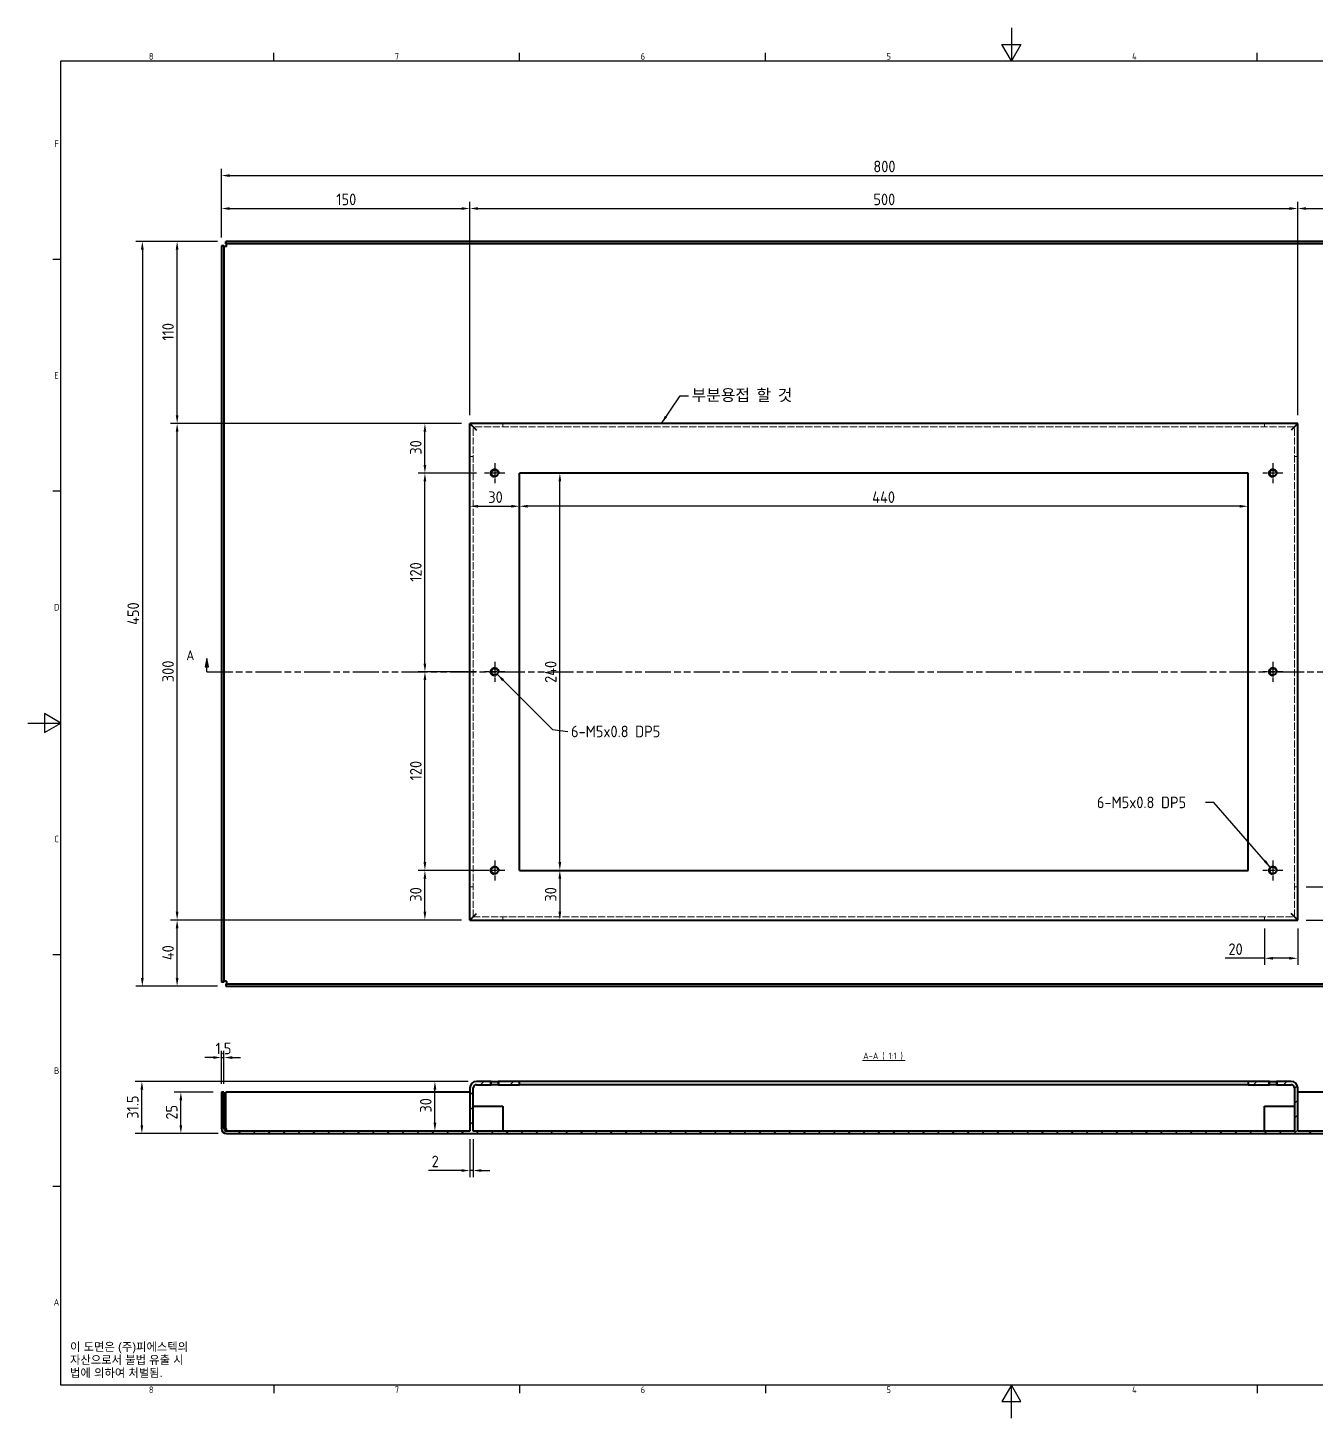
# Model space of a CAD drawing. Header units: millimetres. Extents: x 0 to 1188, y 0 to 840.
# Drawn here: x 0 to 777, y 0 to 840 of the extents above; entities that cross this region are included whole.
import ezdxf

# ---------------------------------------------------------------- set-up
doc = ezdxf.new("R2010")
doc.units = ezdxf.units.MM
doc.header["$LTSCALE"] = 2
for name, pattern in [('CHAIN', [0.3543, 0.2362, -0.0295, 0.0591, -0.0295]), ('DASHED', [0.2067, 0.1654, -0.0413]), ('DOUBLE_DASH_CHAIN', [1.2403, 0.6614, -0.0827, 0.1654, -0.0827, 0.1654, -0.0827])]:
    doc.linetypes.add(name, pattern=pattern)
doc.layers.get('0').update_dxf_attribs({"color": 3, "lineweight": 25})
for name, color, linetype, lineweight in [('가려진 것(ISO)', 2, 'DASHED', 18), ('가시적인 것(ISO)', 3, 'Continuous', 40), ('가시적인 좁은 것(ISO)', 3, 'Continuous', 35), ('경계(ISO)', 7, 'Continuous', 25), ('기호(ISO)', 5, 'Continuous', 25), ('단면선(ISO)', 7, 'CHAIN', 25), ('중심 표식(ISO)', 1, 'Continuous', 25), ('치수(ISO)', 2, 'Continuous', 25), ('해치(ISO)', 7, 'Continuous', 18)]:
    doc.layers.add(name, color=color, linetype=linetype, lineweight=lineweight)
doc.styles.add('문자 텍스트_PSTEK_POSCO', font='isocp.shx')
doc.styles.add('부품번호텍스트_PSTEK_POSCO', font='isocp.shx')
doc.styles.add('치수 텍스트_PSTEK_POSCO', font='isocp.shx')
doc.styles.add('텍스트 스타일512', font='isocp.shx')
doc.dimstyles.new('치수_PSTEK_POSCO', dxfattribs={"dimscale": 2, "dimtxt": 3.5, "dimasz": 2.5, "dimexe": 2, "dimexo": 2.5, "dimgap": 1, "dimtad": 1, "dimrnd": 1e-08, "dimdsep": 46, "dimtxsty": '치수 텍스트_PSTEK_POSCO', "dimcen": 0.09, "dimdle": 10, "dimclrd": 7, "dimclre": 7, "dimclrt": 2, "dimadec": 1, "dimazin": 2, "dimtfac": 1, "dimtmove": 0, "dimatfit": 3, "dimfxl": 0, "dimtolj": 1, "dimlwd": -1, "dimlwe": -1, "dimarcsym": 0})
doc.dimstyles.new('치수_PSTEK_POSCO$7', dxfattribs={"dimscale": 2, "dimtxt": 3.5, "dimasz": 2.5, "dimexe": 2, "dimexo": 2.5, "dimgap": 1, "dimtad": 1, "dimrnd": 1e-08, "dimdsep": 46, "dimtxsty": '치수 텍스트_PSTEK_POSCO', "dimcen": 0.09, "dimdle": 10, "dimclrd": 7, "dimclre": 7, "dimclrt": 2, "dimadec": 1, "dimazin": 2, "dimtfac": 1, "dimtmove": 0, "dimatfit": 3, "dimfxl": 0, "dimtolj": 1, "dimlwd": -1, "dimlwe": -1, "dimarcsym": 0})

# ---------------------------------------------------------------- blocks, each defined once
blk = doc.blocks.new('경계 Default Border')
at = {"layer": '경계(ISO)'}
for p, q in [((74.25, 410), (74.25, 412.4)), ((148.5, 410), (148.5, 412.4)), ((222.75, 410), (222.75, 412.4)), ((371.25, 410), (371.25, 412.4)), ((10, 350), (7.6, 350)), ((10, 280), (7.6, 280)), ((10, 140), (7.6, 140)), ((10, 70), (7.6, 70)), ((74.25, 10), (74.25, 7.6)), ((148.5, 10), (148.5, 7.6)), ((222.75, 10), (222.75, 7.6)), ((371.25, 10), (371.25, 7.6))]:
    blk.add_line(p, q, dxfattribs=at)
at = {"layer": '경계(ISO)', "flags": 128}
for points in [[(297, 420), (297, 410), (294.11, 415), (299.89, 415), (297, 410)], [(10, 10), (10, 410), (584, 410), (584, 10), (10, 10)], [(0, 210), (10, 210), (5, 212.89), (5, 207.11), (10, 210)], [(297, 0), (297, 10), (294.11, 5), (299.89, 5), (297, 10)]]:
    blk.add_lwpolyline(points, dxfattribs=at)
at = {"layer": '경계(ISO)', "color": 2, "char_height": 2, "attachment_point": 7, "style": '문자 텍스트_PSTEK_POSCO'}
for s, insert in [('8', (36.55, 410.38)), ('7', (110.8, 410.4)), ('6', (185.05, 410.38)), ('5', (259.3, 410.38)), ('4', (333.44, 410.4)), ('F', (8.03, 384)), ('E', (8.03, 313.98)), ('D', (7.92, 243.98)), ('C', (8.03, 173.98)), ('B', (7.92, 103.98)), ('A', (7.81, 34)), ('8', (36.55, 7.58)), ('7', (110.8, 7.6)), ('6', (185.05, 7.58)), ('5', (259.3, 7.58)), ('4', (333.44, 7.6))]:
    blk.add_mtext(s, dxfattribs=dict(at, insert=insert))
blk = doc.blocks.new('2dTransSection0')
at = {"layer": '단면선(ISO)', "linetype": 'Continuous'}
for p, q in [((54.03, 229.47), (53.53, 226.97)), ((53.53, 226.97), (54.53, 226.97)), ((54.03, 226.97), (54.03, 229.47)), ((54.53, 226.97), (54.03, 229.47)), ((54.03, 225.47), (54.03, 226.97)), ((469.74, 229.47), (469.24, 226.97)), ((469.24, 226.97), (470.24, 226.97)), ((469.74, 226.97), (469.74, 229.47)), ((470.24, 226.97), (469.74, 229.47)), ((469.74, 225.47), (469.74, 226.97)), ((54.03, 225.47), (58.01, 225.47)), ((465.76, 225.47), (469.74, 225.47))]:
    blk.add_line(p, q, dxfattribs=at)
at = {"layer": '단면선(ISO)', "linetype": 'DOUBLE_DASH_CHAIN', "ltscale": 5.927821}
blk.add_line((54.03, 225.47), (469.74, 225.47), dxfattribs=at)
at = {"layer": '단면선(ISO)', "linetype": 'Continuous', "flags": 128}
for points in [[(54.53, 226.97), (54.03, 229.47), (53.53, 226.97), (54.53, 226.97)], [(470.24, 226.97), (469.74, 229.47), (469.24, 226.97), (470.24, 226.97)]]:
    blk.add_lwpolyline(points, dxfattribs=at)
at = {"layer": '단면선(ISO)'}
for points in [[(54.53, 226.97), (54.03, 229.47), (53.53, 226.97), (54.53, 226.97)], [(470.24, 226.97), (469.74, 229.47), (469.24, 226.97), (470.24, 226.97)]]:
    blk.add_solid(points, dxfattribs=at)
at = {"layer": '단면선(ISO)', "char_height": 3, "attachment_point": 7, "style": '부품번호텍스트_PSTEK_POSCO'}
for insert in [(47.85, 228.97), (473.55, 228.97)]:
    blk.add_mtext('A', dxfattribs=dict(at, insert=insert))
blk = doc.blocks.new('*D23')
at = {"layer": 'Defpoints', "color": 0, "transparency": 16777216}
for p in [(90.17, 300.94), (266.95, 300.94), (119.52, 260.94)]:
    blk.add_point(p, dxfattribs=at)
at = {"layer": '치수(ISO)', "color": 7, "transparency": 16777216}
for p, q in [((261.95, 300.94), (86.17, 300.94)), ((90.17, 265.94), (90.17, 295.94)), ((114.52, 260.94), (86.17, 260.94))]:
    blk.add_line(p, q, dxfattribs=at)
for points in [[(89.33, 295.94), (91, 295.94), (90.17, 300.94)], [(89.33, 265.94), (91, 265.94), (90.17, 260.94)]]:
    blk.add_solid(points, dxfattribs=at)
at = {"layer": '치수(ISO)', "color": 2, "transparency": 16777216, "insert": (84.67, 276.72), "char_height": 7, "attachment_point": 4, "rotation": 90, "style": '치수 텍스트_PSTEK_POSCO'}
blk.add_mtext('\\A1;40', dxfattribs=at)
blk = doc.blocks.new('*D24')
at = {"layer": 'Defpoints', "color": 0, "transparency": 16777216}
for p in [(90.17, 600.94), (266.95, 600.94), (266.95, 300.94)]:
    blk.add_point(p, dxfattribs=at)
at = {"layer": '치수(ISO)', "color": 7, "transparency": 16777216}
for p, q in [((261.95, 600.94), (86.17, 600.94)), ((90.17, 305.94), (90.17, 595.94)), ((261.95, 300.94), (86.17, 300.94))]:
    blk.add_line(p, q, dxfattribs=at)
for points in [[(89.33, 595.94), (91, 595.94), (90.17, 600.94)], [(89.33, 305.94), (91, 305.94), (90.17, 300.94)]]:
    blk.add_solid(points, dxfattribs=at)
at = {"layer": '치수(ISO)', "color": 2, "transparency": 16777216, "insert": (84.67, 444.66), "char_height": 7, "attachment_point": 4, "rotation": 90, "style": '치수 텍스트_PSTEK_POSCO'}
blk.add_mtext('\\A1;300', dxfattribs=at)
blk = doc.blocks.new('*D25')
at = {"layer": 'Defpoints', "color": 0, "transparency": 16777216}
for p in [(90.17, 710.94), (119.52, 710.94), (266.95, 600.94)]:
    blk.add_point(p, dxfattribs=at)
at = {"layer": '치수(ISO)', "color": 7, "transparency": 16777216}
for p, q in [((114.52, 710.94), (86.17, 710.94)), ((90.17, 605.94), (90.17, 705.94)), ((261.95, 600.94), (86.17, 600.94))]:
    blk.add_line(p, q, dxfattribs=at)
for points in [[(89.33, 705.94), (91, 705.94), (90.17, 710.94)], [(89.33, 605.94), (91, 605.94), (90.17, 600.94)]]:
    blk.add_solid(points, dxfattribs=at)
at = {"layer": '치수(ISO)', "color": 2, "transparency": 16777216, "insert": (84.67, 651.06), "char_height": 7, "attachment_point": 4, "rotation": 90, "style": '치수 텍스트_PSTEK_POSCO'}
blk.add_mtext('\\A1;110', dxfattribs=at)
blk = doc.blocks.new('*D26')
at = {"layer": 'Defpoints', "color": 0, "transparency": 16777216}
for p in [(266.95, 730.82), (116.95, 708.38), (266.95, 600.94)]:
    blk.add_point(p, dxfattribs=at)
at = {"layer": '치수(ISO)', "color": 7, "transparency": 16777216}
for p, q in [((116.95, 713.38), (116.95, 734.82)), ((121.95, 730.82), (261.95, 730.82)), ((266.95, 605.94), (266.95, 734.82))]:
    blk.add_line(p, q, dxfattribs=at)
for points in [[(121.95, 731.65), (121.95, 729.98), (116.95, 730.82)], [(261.95, 731.65), (261.95, 729.98), (266.95, 730.82)]]:
    blk.add_solid(points, dxfattribs=at)
at = {"layer": '치수(ISO)', "color": 2, "transparency": 16777216, "insert": (186.33, 736.32), "char_height": 7, "attachment_point": 4, "style": '치수 텍스트_PSTEK_POSCO'}
blk.add_mtext('\\A1;150', dxfattribs=at)
blk = doc.blocks.new('*D27')
at = {"layer": 'Defpoints', "color": 0, "transparency": 16777216}
for p in [(766.95, 730.82), (266.95, 600.94), (766.95, 600.94)]:
    blk.add_point(p, dxfattribs=at)
at = {"layer": '치수(ISO)', "color": 7, "transparency": 16777216}
for p, q in [((266.95, 605.94), (266.95, 734.82)), ((271.95, 730.82), (761.95, 730.82)), ((766.95, 605.94), (766.95, 734.82))]:
    blk.add_line(p, q, dxfattribs=at)
for points in [[(271.95, 731.65), (271.95, 729.98), (266.95, 730.82)], [(761.95, 731.65), (761.95, 729.98), (766.95, 730.82)]]:
    blk.add_solid(points, dxfattribs=at)
at = {"layer": '치수(ISO)', "color": 2, "transparency": 16777216, "insert": (510.67, 736.32), "char_height": 7, "attachment_point": 4, "style": '치수 텍스트_PSTEK_POSCO'}
blk.add_mtext('\\A1;500', dxfattribs=at)
blk = doc.blocks.new('*D28')
at = {"layer": 'Defpoints', "color": 0, "transparency": 16777216}
for p in [(916.95, 730.82), (916.95, 708.38), (766.95, 600.94)]:
    blk.add_point(p, dxfattribs=at)
at = {"layer": '치수(ISO)', "color": 7, "transparency": 16777216}
for p, q in [((766.95, 605.94), (766.95, 734.82)), ((771.95, 730.82), (911.95, 730.82)), ((916.95, 713.38), (916.95, 734.82))]:
    blk.add_line(p, q, dxfattribs=at)
for points in [[(771.95, 731.65), (771.95, 729.98), (766.95, 730.82)], [(911.95, 731.65), (911.95, 729.98), (916.95, 730.82)]]:
    blk.add_solid(points, dxfattribs=at)
at = {"layer": '치수(ISO)', "color": 2, "transparency": 16777216, "insert": (836.37, 736.32), "char_height": 7, "attachment_point": 4, "style": '치수 텍스트_PSTEK_POSCO'}
blk.add_mtext('\\A1;150', dxfattribs=at)
blk = doc.blocks.new('*D29')
at = {"layer": 'Defpoints', "color": 0, "transparency": 16777216}
for p in [(239.81, 600.94), (266.95, 600.94), (275.89, 570.94)]:
    blk.add_point(p, dxfattribs=at)
at = {"layer": '치수(ISO)', "color": 7, "transparency": 16777216}
for p, q in [((261.95, 600.94), (235.81, 600.94)), ((239.81, 575.94), (239.81, 595.94)), ((270.89, 570.94), (235.81, 570.94))]:
    blk.add_line(p, q, dxfattribs=at)
for points in [[(238.98, 595.94), (240.64, 595.94), (239.81, 600.94)], [(238.98, 575.94), (240.64, 575.94), (239.81, 570.94)]]:
    blk.add_solid(points, dxfattribs=at)
at = {"layer": '치수(ISO)', "color": 2, "transparency": 16777216, "insert": (234.31, 582.11), "char_height": 7, "attachment_point": 4, "rotation": 90, "style": '치수 텍스트_PSTEK_POSCO'}
blk.add_mtext('\\A1;30', dxfattribs=at)
blk = doc.blocks.new('*D30')
at = {"layer": 'Defpoints', "color": 0, "transparency": 16777216}
for p in [(239.81, 570.94), (275.89, 570.94), (275.89, 450.94)]:
    blk.add_point(p, dxfattribs=at)
at = {"layer": '치수(ISO)', "color": 7, "transparency": 16777216}
for p, q in [((270.89, 570.94), (235.81, 570.94)), ((239.81, 455.94), (239.81, 565.94)), ((270.89, 450.94), (235.81, 450.94))]:
    blk.add_line(p, q, dxfattribs=at)
for points in [[(238.98, 565.94), (240.64, 565.94), (239.81, 570.94)], [(238.98, 455.94), (240.64, 455.94), (239.81, 450.94)]]:
    blk.add_solid(points, dxfattribs=at)
at = {"layer": '치수(ISO)', "color": 2, "transparency": 16777216, "insert": (234.31, 505.36), "char_height": 7, "attachment_point": 4, "rotation": 90, "style": '치수 텍스트_PSTEK_POSCO'}
blk.add_mtext('\\A1;120', dxfattribs=at)
blk = doc.blocks.new('*D31')
at = {"layer": 'Defpoints', "color": 0, "transparency": 16777216}
for p in [(239.81, 450.94), (275.89, 450.94), (281.95, 330.94)]:
    blk.add_point(p, dxfattribs=at)
at = {"layer": '치수(ISO)', "color": 7, "transparency": 16777216}
for p, q in [((270.89, 450.94), (235.81, 450.94)), ((239.81, 335.94), (239.81, 445.94)), ((276.95, 330.94), (235.81, 330.94))]:
    blk.add_line(p, q, dxfattribs=at)
for points in [[(238.98, 445.94), (240.64, 445.94), (239.81, 450.94)], [(238.98, 335.94), (240.64, 335.94), (239.81, 330.94)]]:
    blk.add_solid(points, dxfattribs=at)
at = {"layer": '치수(ISO)', "color": 2, "transparency": 16777216, "insert": (234.31, 385.36), "char_height": 7, "attachment_point": 4, "rotation": 90, "style": '치수 텍스트_PSTEK_POSCO'}
blk.add_mtext('\\A1;120', dxfattribs=at)
blk = doc.blocks.new('*D32')
at = {"layer": 'Defpoints', "color": 0, "transparency": 16777216}
for p in [(239.81, 330.94), (281.95, 330.94), (266.95, 300.94)]:
    blk.add_point(p, dxfattribs=at)
at = {"layer": '치수(ISO)', "color": 7, "transparency": 16777216}
for p, q in [((276.95, 330.94), (235.81, 330.94)), ((239.81, 305.94), (239.81, 325.94)), ((261.95, 300.94), (235.81, 300.94))]:
    blk.add_line(p, q, dxfattribs=at)
for points in [[(238.98, 325.94), (240.64, 325.94), (239.81, 330.94)], [(238.98, 305.94), (240.64, 305.94), (239.81, 300.94)]]:
    blk.add_solid(points, dxfattribs=at)
at = {"layer": '치수(ISO)', "color": 2, "transparency": 16777216, "insert": (234.31, 312.07), "char_height": 7, "attachment_point": 4, "rotation": 90, "style": '치수 텍스트_PSTEK_POSCO'}
blk.add_mtext('\\A1;30', dxfattribs=at)
blk = doc.blocks.new('*D33')
at = {"layer": 'Defpoints', "color": 0, "transparency": 16777216}
for p in [(296.95, 570.94), (736.95, 570.94), (296.95, 550.94)]:
    blk.add_point(p, dxfattribs=at)
at = {"layer": '치수(ISO)', "color": 7, "transparency": 16777216}
for p, q in [((296.95, 565.94), (296.95, 546.94)), ((736.95, 565.94), (736.95, 546.94)), ((731.95, 550.94), (301.95, 550.94))]:
    blk.add_line(p, q, dxfattribs=at)
for points in [[(301.95, 551.77), (301.95, 550.11), (296.95, 550.94)], [(731.95, 551.77), (731.95, 550.11), (736.95, 550.94)]]:
    blk.add_solid(points, dxfattribs=at)
at = {"layer": '치수(ISO)', "color": 2, "transparency": 16777216, "insert": (509.95, 556.44), "char_height": 7, "attachment_point": 4, "style": '치수 텍스트_PSTEK_POSCO'}
blk.add_mtext('\\A1;440', dxfattribs=at)
blk = doc.blocks.new('*D34')
at = {"layer": 'Defpoints', "color": 0, "transparency": 16777216}
for p in [(296.95, 570.94), (321.3, 570.94), (296.95, 330.94)]:
    blk.add_point(p, dxfattribs=at)
at = {"layer": '치수(ISO)', "color": 7, "transparency": 16777216}
for p, q in [((301.95, 570.94), (325.3, 570.94)), ((321.3, 335.94), (321.3, 565.94)), ((301.95, 330.94), (325.3, 330.94))]:
    blk.add_line(p, q, dxfattribs=at)
for points in [[(320.47, 565.94), (322.14, 565.94), (321.3, 570.94)], [(320.47, 335.94), (322.14, 335.94), (321.3, 330.94)]]:
    blk.add_solid(points, dxfattribs=at)
at = {"layer": '치수(ISO)', "color": 2, "transparency": 16777216, "insert": (315.8, 444.2), "char_height": 7, "attachment_point": 4, "rotation": 90, "style": '치수 텍스트_PSTEK_POSCO'}
blk.add_mtext('\\A1;240', dxfattribs=at)
blk = doc.blocks.new('*D35')
at = {"layer": 'Defpoints', "color": 0, "transparency": 16777216}
for p in [(321.3, 330.94), (321.3, 300.94), (321.3, 300.94)]:
    blk.add_point(p, dxfattribs=at)
at = {"layer": '치수(ISO)', "color": 7, "transparency": 16777216}
blk.add_line((321.3, 325.94), (321.3, 305.94), dxfattribs=at)
for points in [[(320.47, 325.94), (322.14, 325.94), (321.3, 330.94)], [(320.47, 305.94), (322.14, 305.94), (321.3, 300.94)]]:
    blk.add_solid(points, dxfattribs=at)
at = {"layer": '치수(ISO)', "color": 2, "transparency": 16777216, "insert": (315.8, 312.09), "char_height": 7, "attachment_point": 4, "rotation": 90, "style": '치수 텍스트_PSTEK_POSCO'}
blk.add_mtext('\\A1;30', dxfattribs=at)
blk = doc.blocks.new('*D36')
at = {"layer": 'Defpoints', "color": 0, "transparency": 16777216}
for p in [(266.95, 550.94), (296.95, 550.94), (296.95, 550.94)]:
    blk.add_point(p, dxfattribs=at)
at = {"layer": '치수(ISO)', "color": 7, "transparency": 16777216}
blk.add_line((271.95, 550.94), (291.95, 550.94), dxfattribs=at)
for points in [[(271.95, 551.77), (271.95, 550.11), (266.95, 550.94)], [(291.95, 551.77), (291.95, 550.11), (296.95, 550.94)]]:
    blk.add_solid(points, dxfattribs=at)
at = {"layer": '치수(ISO)', "color": 2, "transparency": 16777216, "insert": (278.1, 556.44), "char_height": 7, "attachment_point": 4, "style": '치수 텍스트_PSTEK_POSCO'}
blk.add_mtext('\\A1;30', dxfattribs=at)
blk = doc.blocks.new('*D37')
at = {"layer": 'Defpoints', "color": 0, "transparency": 16777216}
for p in [(746.95, 300.94), (766.95, 300.94), (766.95, 277.86)]:
    blk.add_point(p, dxfattribs=at)
at = {"layer": '치수(ISO)', "color": 7, "transparency": 16777216}
for p, q in [((746.95, 295.94), (746.95, 273.86)), ((766.95, 295.94), (766.95, 273.86)), ((746.95, 277.86), (723.11, 277.86)), ((761.95, 277.86), (751.95, 277.86))]:
    blk.add_line(p, q, dxfattribs=at)
for points in [[(751.95, 278.69), (751.95, 277.02), (746.95, 277.86)], [(761.95, 278.69), (761.95, 277.02), (766.95, 277.86)]]:
    blk.add_solid(points, dxfattribs=at)
at = {"layer": '치수(ISO)', "color": 2, "transparency": 16777216, "insert": (725.11, 283.36), "char_height": 7, "attachment_point": 4, "style": '치수 텍스트_PSTEK_POSCO'}
blk.add_mtext('\\A1;20', dxfattribs=at)
blk = doc.blocks.new('*D38')
at = {"layer": 'Defpoints', "color": 0, "transparency": 16777216}
for p in [(766.95, 320.94), (793.62, 320.94), (766.95, 300.94)]:
    blk.add_point(p, dxfattribs=at)
at = {"layer": '치수(ISO)', "color": 7, "transparency": 16777216}
for p, q in [((793.62, 320.94), (793.62, 343.66)), ((771.95, 320.94), (797.62, 320.94)), ((793.62, 305.94), (793.62, 315.94)), ((771.95, 300.94), (797.62, 300.94))]:
    blk.add_line(p, q, dxfattribs=at)
for points in [[(792.78, 315.94), (794.45, 315.94), (793.62, 320.94)], [(792.78, 305.94), (794.45, 305.94), (793.62, 300.94)]]:
    blk.add_solid(points, dxfattribs=at)
at = {"layer": '치수(ISO)', "color": 2, "transparency": 16777216, "insert": (788.11, 333.78), "char_height": 7, "attachment_point": 4, "rotation": 90, "style": '치수 텍스트_PSTEK_POSCO'}
blk.add_mtext('\\A1;20', dxfattribs=at)
blk = doc.blocks.new('*D39')
at = {"layer": 'Defpoints', "color": 0, "transparency": 16777216}
for p in [(916.95, 750.72), (116.95, 708.38), (916.95, 708.38)]:
    blk.add_point(p, dxfattribs=at)
at = {"layer": '치수(ISO)', "color": 7, "transparency": 16777216}
for p, q in [((116.95, 713.38), (116.95, 754.72)), ((121.95, 750.72), (911.95, 750.72)), ((916.95, 713.38), (916.95, 754.72))]:
    blk.add_line(p, q, dxfattribs=at)
for points in [[(121.95, 751.55), (121.95, 749.88), (116.95, 750.72)], [(911.95, 751.55), (911.95, 749.88), (916.95, 750.72)]]:
    blk.add_solid(points, dxfattribs=at)
at = {"layer": '치수(ISO)', "color": 2, "transparency": 16777216, "insert": (510.65, 756.22), "char_height": 7, "attachment_point": 4, "style": '치수 텍스트_PSTEK_POSCO'}
blk.add_mtext('\\A1;800', dxfattribs=at)
blk = doc.blocks.new('*D40')
at = {"layer": 'Defpoints', "color": 0, "transparency": 16777216}
for p in [(119.52, 710.94), (69.16, 260.94), (119.52, 260.94)]:
    blk.add_point(p, dxfattribs=at)
at = {"layer": '치수(ISO)', "color": 7, "transparency": 16777216}
for p, q in [((114.52, 710.94), (65.16, 710.94)), ((69.16, 705.94), (69.16, 265.94)), ((114.52, 260.94), (65.16, 260.94))]:
    blk.add_line(p, q, dxfattribs=at)
for points in [[(68.32, 705.94), (69.99, 705.94), (69.16, 710.94)], [(68.32, 265.94), (69.99, 265.94), (69.16, 260.94)]]:
    blk.add_solid(points, dxfattribs=at)
at = {"layer": '치수(ISO)', "color": 2, "transparency": 16777216, "insert": (63.66, 479.29), "char_height": 7, "attachment_point": 4, "rotation": 90, "style": '치수 텍스트_PSTEK_POSCO'}
blk.add_mtext('\\A1;450', dxfattribs=at)
blk = doc.blocks.new('*D41')
at = {"layer": 'Defpoints', "color": 0, "transparency": 16777216}
for p in [(118.45, 217.88), (116.95, 196.99), (118.45, 196.99)]:
    blk.add_point(p, dxfattribs=at)
at = {"layer": '치수(ISO)', "color": 7, "transparency": 16777216}
for p, q in [((116.95, 201.99), (116.95, 221.88)), ((118.45, 201.99), (118.45, 221.88)), ((111.95, 217.88), (106.95, 217.88)), ((116.95, 217.88), (118.45, 217.88)), ((123.45, 217.88), (128.45, 217.88))]:
    blk.add_line(p, q, dxfattribs=at)
for points in [[(111.95, 218.72), (111.95, 217.05), (116.95, 217.88)], [(123.45, 218.72), (123.45, 217.05), (118.45, 217.88)]]:
    blk.add_solid(points, dxfattribs=at)
at = {"layer": '치수(ISO)', "color": 2, "transparency": 16777216, "insert": (113.36, 223.38), "char_height": 7, "attachment_point": 4, "style": '치수 텍스트_PSTEK_POSCO'}
blk.add_mtext('\\A1;1.5', dxfattribs=at)
blk = doc.blocks.new('*D42')
at = {"layer": 'Defpoints', "color": 0, "transparency": 16777216}
for p in [(266.95, 173.49), (268.95, 173.49), (268.95, 149.63)]:
    blk.add_point(p, dxfattribs=at)
at = {"layer": '치수(ISO)', "color": 7, "transparency": 16777216}
for p, q in [((266.95, 168.49), (266.95, 145.63)), ((268.95, 168.49), (268.95, 145.63)), ((261.95, 149.63), (241.89, 149.63)), ((268.95, 149.63), (266.95, 149.63)), ((273.95, 149.63), (278.95, 149.63))]:
    blk.add_line(p, q, dxfattribs=at)
for points in [[(261.95, 150.46), (261.95, 148.79), (266.95, 149.63)], [(273.95, 150.46), (273.95, 148.79), (268.95, 149.63)]]:
    blk.add_solid(points, dxfattribs=at)
at = {"layer": '치수(ISO)', "color": 2, "transparency": 16777216, "insert": (243.89, 155.13), "char_height": 7, "attachment_point": 4, "style": '치수 텍스트_PSTEK_POSCO'}
blk.add_mtext('\\A1;2', dxfattribs=at)
blk = doc.blocks.new('*D43')
at = {"layer": 'Defpoints', "color": 0, "transparency": 16777216}
for p in [(245.86, 203.49), (270.95, 203.49), (268.95, 173.49)]:
    blk.add_point(p, dxfattribs=at)
at = {"layer": '치수(ISO)', "color": 7, "transparency": 16777216}
for p, q in [((265.95, 203.49), (241.86, 203.49)), ((245.86, 178.49), (245.86, 198.49)), ((263.95, 173.49), (241.86, 173.49))]:
    blk.add_line(p, q, dxfattribs=at)
for points in [[(245.03, 198.49), (246.7, 198.49), (245.86, 203.49)], [(245.03, 178.49), (246.7, 178.49), (245.86, 173.49)]]:
    blk.add_solid(points, dxfattribs=at)
at = {"layer": '치수(ISO)', "color": 2, "transparency": 16777216, "insert": (240.36, 184.63), "char_height": 7, "attachment_point": 4, "rotation": 90, "style": '치수 텍스트_PSTEK_POSCO'}
blk.add_mtext('\\A1;30', dxfattribs=at)
blk = doc.blocks.new('*D44')
at = {"layer": 'Defpoints', "color": 0, "transparency": 16777216}
for p in [(92.44, 196.99), (116.95, 196.99), (119.95, 171.99)]:
    blk.add_point(p, dxfattribs=at)
at = {"layer": '치수(ISO)', "color": 7, "transparency": 16777216}
for p, q in [((111.95, 196.99), (88.44, 196.99)), ((92.44, 176.99), (92.44, 191.99)), ((114.95, 171.99), (88.44, 171.99))]:
    blk.add_line(p, q, dxfattribs=at)
for points in [[(91.6, 191.99), (93.27, 191.99), (92.44, 196.99)], [(91.6, 176.99), (93.27, 176.99), (92.44, 171.99)]]:
    blk.add_solid(points, dxfattribs=at)
at = {"layer": '치수(ISO)', "color": 2, "transparency": 16777216, "insert": (86.94, 180.4), "char_height": 7, "attachment_point": 4, "rotation": 90, "style": '치수 텍스트_PSTEK_POSCO'}
blk.add_mtext('\\A1;25', dxfattribs=at)
blk = doc.blocks.new('*D45')
at = {"layer": 'Defpoints', "color": 0, "transparency": 16777216}
for p in [(68.88, 203.49), (270.95, 203.49), (119.95, 171.99)]:
    blk.add_point(p, dxfattribs=at)
at = {"layer": '치수(ISO)', "color": 7, "transparency": 16777216}
for p, q in [((265.95, 203.49), (64.88, 203.49)), ((68.88, 176.99), (68.88, 198.49)), ((114.95, 171.99), (64.88, 171.99))]:
    blk.add_line(p, q, dxfattribs=at)
for points in [[(68.05, 198.49), (69.72, 198.49), (68.88, 203.49)], [(68.05, 176.99), (69.72, 176.99), (68.88, 171.99)]]:
    blk.add_solid(points, dxfattribs=at)
at = {"layer": '치수(ISO)', "color": 2, "transparency": 16777216, "insert": (63.38, 180.94), "char_height": 7, "attachment_point": 4, "rotation": 90, "style": '치수 텍스트_PSTEK_POSCO'}
blk.add_mtext('\\A1;31.5', dxfattribs=at)

msp = doc.modelspace()

# ---------------------------------------------------------------- hatches: boundary and pattern name
at = {"layer": '해치(ISO)'}
h = msp.add_hatch(dxfattribs=at)
h.set_pattern_fill('ANSI31', color=256, scale=50.8, style=0)
h.set_pattern_definition([(45, (0, 0), (-4.49013, 4.49013), [])])
h.paths.add_polyline_path([(284.022, 203.487), (284.022, 201.487), (296.955, 201.487), (296.955, 203.487)])
h.paths.add_polyline_path([(736.955, 203.487), (736.955, 201.487), (749.888, 201.487), (749.888, 203.487)])
edge = h.paths.add_edge_path()
edge.add_line((118.455, 174.987), (118.455, 196.987))
edge.add_line((118.455, 196.987), (116.955, 196.987))
edge.add_line((116.955, 196.987), (116.955, 174.987))
edge.add_ellipse((119.955, 174.987), major_axis=(-3, 0), ratio=1, start_angle=0, end_angle=90)
edge.add_line((119.955, 171.987), (913.955, 171.987))
edge.add_ellipse((913.955, 174.987), major_axis=(0, -3), ratio=1, start_angle=0, end_angle=90)
edge.add_line((916.955, 174.987), (916.955, 196.987))
edge.add_line((916.955, 196.987), (915.455, 196.987))
edge.add_line((915.455, 196.987), (915.455, 174.987))
edge.add_ellipse((913.955, 174.987), major_axis=(1.5, 0), ratio=1, start_angle=270, end_angle=360, ccw=False)
edge.add_line((913.955, 173.487), (766.955, 173.487))
edge.add_line((766.955, 173.487), (766.955, 199.487))
edge.add_ellipse((762.955, 199.487), major_axis=(4, 0), ratio=1, start_angle=0, end_angle=90)
edge.add_line((762.955, 203.487), (754.022, 203.487))
edge.add_line((754.022, 203.487), (754.022, 201.487))
edge.add_line((754.022, 201.487), (762.955, 201.487))
edge.add_ellipse((762.955, 199.487), major_axis=(0, 2), ratio=1, start_angle=270, end_angle=360, ccw=False)
edge.add_line((764.955, 199.487), (764.955, 173.487))
edge.add_line((764.955, 173.487), (268.955, 173.487))
edge.add_line((268.955, 173.487), (268.955, 199.487))
edge.add_ellipse((270.955, 199.487), major_axis=(-2, 0), ratio=1, start_angle=270, end_angle=360, ccw=False)
edge.add_line((270.955, 201.487), (279.888, 201.487))
edge.add_line((279.888, 201.487), (279.888, 203.487))
edge.add_line((279.888, 203.487), (270.955, 203.487))
edge.add_ellipse((270.955, 199.487), major_axis=(0, 4), ratio=1, start_angle=0, end_angle=90)
edge.add_line((266.955, 199.487), (266.955, 173.487))
edge.add_line((266.955, 173.487), (119.955, 173.487))
edge.add_ellipse((119.955, 174.987), major_axis=(0, -1.5), ratio=1, start_angle=270, end_angle=360, ccw=False)

# ---------------------------------------------------------------- linework, layer by layer
at = {"layer": '가려진 것(ISO)', "ltscale": 1.428422}
for p, q in [((118.455, 707.94), (116.955, 707.94)), ((119.955, 709.44), (119.955, 710.94)), ((118.455, 263.94), (116.955, 263.94)), ((119.955, 262.44), (119.955, 260.94))]:
    msp.add_line(p, q, dxfattribs=at)
at = {"layer": '가려진 것(ISO)', "ltscale": 13.041375}
for p, q in [((764.955, 598.94), (268.955, 598.94)), ((268.955, 302.94), (764.955, 302.94))]:
    msp.add_line(p, q, dxfattribs=at)
at = {"layer": '가려진 것(ISO)', "ltscale": 13.018428}
for p, q in [((268.955, 302.94), (268.955, 598.94)), ((764.955, 302.94), (764.955, 598.94))]:
    msp.add_line(p, q, dxfattribs=at)
at = {"layer": '가려진 것(ISO)', "ltscale": 1.904597}
for p, q in [((286.955, 598.94), (286.955, 600.94)), ((746.955, 598.94), (746.955, 600.94)), ((266.955, 580.94), (268.955, 580.94)), ((766.955, 580.94), (764.955, 580.94)), ((266.955, 320.94), (268.955, 320.94)), ((766.955, 320.94), (764.955, 320.94)), ((286.955, 300.94), (286.955, 302.94)), ((746.955, 300.94), (746.955, 302.94))]:
    msp.add_line(p, q, dxfattribs=at)
at = {"layer": '가시적인 것(ISO)'}
for p, q in [((116.955, 708.38), (116.955, 263.501)), ((118.455, 708.38), (116.955, 708.38)), ((118.455, 708.38), (118.455, 263.501)), ((119.955, 707.94), (118.455, 707.94)), ((914.394, 710.94), (119.515, 710.94)), ((119.515, 709.44), (119.515, 710.94)), ((914.394, 709.44), (119.515, 709.44)), ((119.955, 707.94), (119.955, 709.44)), ((266.955, 300.94), (266.955, 600.94)), ((766.955, 600.94), (266.955, 600.94)), ((266.955, 600.94), (270.955, 596.94)), ((766.955, 600.94), (762.955, 596.94)), ((766.955, 300.94), (766.955, 600.94)), ((736.955, 570.94), (296.955, 570.94)), ((296.955, 330.94), (296.955, 570.94)), ((736.955, 330.94), (736.955, 570.94)), ((296.955, 330.94), (736.955, 330.94)), ((266.955, 300.94), (270.955, 304.94)), ((766.955, 300.94), (762.955, 304.94)), ((266.955, 300.94), (766.955, 300.94)), ((118.455, 263.501), (116.955, 263.501)), ((119.955, 263.94), (118.455, 263.94)), ((119.515, 262.44), (914.394, 262.44)), ((119.515, 262.44), (119.515, 260.94)), ((119.515, 260.94), (914.394, 260.94)), ((119.955, 263.94), (119.955, 262.44)), ((279.888, 203.487), (270.955, 203.487)), ((279.888, 201.487), (279.888, 203.487)), ((279.888, 203.487), (284.022, 203.487)), ((284.022, 203.487), (284.022, 201.487)), ((296.955, 203.487), (284.022, 203.487)), ((296.955, 201.487), (296.955, 203.487)), ((736.955, 203.487), (296.955, 203.487)), ((736.955, 203.487), (736.955, 201.487)), ((749.888, 203.487), (736.955, 203.487)), ((749.888, 201.487), (749.888, 203.487)), ((749.888, 203.487), (754.022, 203.487)), ((762.955, 203.487), (754.022, 203.487)), ((754.022, 203.487), (754.022, 201.487)), ((118.455, 196.987), (116.955, 196.987)), ((116.955, 196.987), (116.955, 174.987)), ((118.455, 174.987), (118.455, 196.987)), ((119.515, 174.987), (119.515, 196.987)), ((266.955, 196.987), (119.515, 196.987)), ((266.955, 199.487), (266.955, 173.487)), ((268.955, 173.487), (268.955, 199.487)), ((270.955, 201.487), (279.888, 201.487)), ((284.022, 201.487), (279.888, 201.487)), ((284.022, 201.487), (296.955, 201.487)), ((736.955, 201.487), (296.955, 201.487)), ((736.955, 201.487), (749.888, 201.487)), ((754.022, 201.487), (749.888, 201.487)), ((754.022, 201.487), (762.955, 201.487)), ((764.955, 199.487), (764.955, 173.487)), ((766.955, 173.487), (766.955, 199.487)), ((914.394, 196.987), (766.955, 196.987)), ((268.955, 188.487), (286.955, 188.487)), ((286.955, 188.487), (286.955, 173.487)), ((746.955, 173.487), (746.955, 188.487)), ((746.955, 188.487), (764.955, 188.487)), ((119.955, 174.987), (119.515, 174.987)), ((119.955, 173.487), (119.955, 174.987)), ((266.955, 173.487), (119.955, 173.487)), ((119.955, 171.987), (913.955, 171.987)), ((764.955, 173.487), (268.955, 173.487)), ((913.955, 173.487), (766.955, 173.487))]:
    msp.add_line(p, q, dxfattribs=at)
for centre in [(281.955, 570.94), (751.955, 570.94), (281.955, 450.94), (751.955, 450.94), (281.955, 330.94), (751.955, 330.94)]:
    msp.add_circle(centre, 2.067, dxfattribs=at)
for centre, radius, start, end in [((270.955, 199.487), 4, 90, 180), ((762.955, 199.487), 4, 0, 90), ((270.955, 199.487), 2, 90, 180), ((762.955, 199.487), 2, 0, 90), ((119.955, 174.987), 3, 180, 270), ((119.955, 174.987), 1.5, 180, 270)]:
    msp.add_arc(centre, radius, start, end, dxfattribs=at)
at = {"layer": '가시적인 좁은 것(ISO)'}
for p, q in [((279.455, 203.487), (279.455, 201.487)), ((284.455, 201.487), (284.455, 203.487)), ((749.455, 203.487), (749.455, 201.487)), ((754.455, 201.487), (754.455, 203.487))]:
    msp.add_line(p, q, dxfattribs=at)
for centre in [(281.955, 570.94), (751.955, 570.94), (281.955, 450.94), (751.955, 450.94), (281.955, 330.94), (751.955, 330.94)]:
    msp.add_arc(centre, 2.5, 350, 260, dxfattribs=at)
at = {"layer": '기호(ISO)', "color": 7, "lineweight": 18}
msp.add_line((504.065, 216.045), (529.844, 216.045), dxfattribs=at)
at = {"layer": '중심 표식(ISO)', "linetype": 'CHAIN', "ltscale": 6.741595}
for p, q in [((281.955, 577.007), (281.955, 564.873)), ((751.955, 577.007), (751.955, 564.873)), ((288.022, 570.94), (275.888, 570.94)), ((758.022, 570.94), (745.888, 570.94)), ((281.955, 457.007), (281.955, 444.873)), ((751.955, 457.007), (751.955, 444.873)), ((288.022, 450.94), (275.888, 450.94)), ((758.022, 450.94), (745.888, 450.94)), ((281.955, 337.007), (281.955, 324.873)), ((751.955, 337.007), (751.955, 324.873)), ((288.022, 330.94), (275.888, 330.94)), ((758.022, 330.94), (745.888, 330.94))]:
    msp.add_line(p, q, dxfattribs=at)

# ---------------------------------------------------------------- block references
at = {"xscale": 2, "yscale": 2, "zscale": 2}
msp.add_blockref('경계 Default Border', (0, 0), dxfattribs=at)
at = {"layer": '단면선(ISO)', "xscale": 2, "yscale": 2, "zscale": 2}
msp.add_blockref('2dTransSection0', (0, 0), dxfattribs=at)

# ---------------------------------------------------------------- texts
at = {"layer": '기호(ISO)', "color": 2, "insert": (400.95, 617.738), "char_height": 7, "width": 71.05125, "attachment_point": 4, "style": '치수 텍스트_PSTEK_POSCO'}
msp.add_mtext('{\\fISOCP|b0|i0;\\H7.0000;부분용접 할 것}', dxfattribs=at)
at = {"layer": '기호(ISO)', "color": 2, "attachment_point": 4}
for s, insert, char_height, width, line_spacing_factor, style in [('{6-M5x0.8 DP5}', (328.064, 414.876), 7, 63.65528, 0.6125, '치수 텍스트_PSTEK_POSCO'), ('{6-M5x0.8 DP5}', (645.633, 372.022), 7, 63.65528, 0.6125, '치수 텍스트_PSTEK_POSCO'), ('{\\fArial|b0|i0;\\H5.0000;이 도면은 (주)피에스텍의\\P자산으로서 불법 유출 시 \\P법에 의하여 처벌됨.}', (25.51, 34.952), 5, 78.61221, 0.944221, '문자 텍스트_PSTEK_POSCO')]:
    msp.add_mtext(s, dxfattribs=dict(at, insert=insert, char_height=char_height, width=width, line_spacing_factor=line_spacing_factor, style=style))
at = {"layer": '기호(ISO)', "color": 7, "insert": (504.485, 216.487), "char_height": 4, "attachment_point": 7, "style": '텍스트 스타일512'}
msp.add_mtext('A-A ( 1:1 )', dxfattribs=at)

# ---------------------------------------------------------------- dimensions: what is measured, and where the dimension line sits
at = {"layer": '치수(ISO)', "color": 7}
for base, p1, p2, angle, override, picture, middle in [((916.955, 750.716), (116.955, 708.38), (916.955, 708.38), 180, {"dimdec": 2, "dimtp": 0, "dimtm": 0, "dimtdec": 2, "dimtofl": 0, "dimatfit": 1}, '*D39', (516.955, 750.716)), ((266.955, 730.818), (116.955, 708.38), (266.955, 600.94), 180, {"dimdec": 2, "dimtp": 0, "dimtm": 0, "dimtdec": 2, "dimtofl": 0, "dimatfit": 1}, '*D26', (191.935, 730.818)), ((766.955, 730.818), (266.955, 600.94), (766.955, 600.94), 180, {"dimdec": 2, "dimtp": 0, "dimtm": 0, "dimtdec": 2, "dimtofl": 0, "dimatfit": 1}, '*D27', (516.975, 730.818)), ((916.955, 730.818), (766.955, 600.94), (916.955, 708.38), 180, {"dimdec": 2, "dimtp": 0, "dimtm": 0, "dimtdec": 2, "dimtofl": 0, "dimatfit": 1}, '*D28', (841.975, 730.818)), ((69.158, 260.94), (119.515, 710.94), (119.515, 260.94), 90, {"dimdec": 2, "dimtp": 0, "dimtm": 0, "dimtdec": 2, "dimtofl": 0, "dimatfit": 1}, '*D40', (69.158, 485.94)), ((90.168, 710.94), (266.955, 600.94), (119.515, 710.94), 90, {"dimdec": 2, "dimtp": 0, "dimtm": 0, "dimtdec": 2, "dimtofl": 0, "dimatfit": 1}, '*D25', (90.168, 655.96)), ((90.168, 600.94), (266.955, 300.94), (266.955, 600.94), 90, {"dimdec": 2, "dimtp": 0, "dimtm": 0, "dimtdec": 2, "dimtofl": 0, "dimatfit": 1}, '*D24', (90.168, 450.96)), ((239.81, 600.94), (275.888, 570.94), (266.955, 600.94), 90, {"dimdec": 2, "dimtp": 0, "dimtm": 0, "dimtdec": 2, "dimtofl": 0, "dimatfit": 1}, '*D29', (239.81, 585.96)), ((239.81, 570.94), (275.888, 450.94), (275.888, 570.94), 90, {"dimdec": 2, "dimtp": 0, "dimtm": 0, "dimtdec": 2, "dimtofl": 0, "dimatfit": 1}, '*D30', (239.81, 510.96)), ((296.955, 550.94), (736.955, 570.94), (296.955, 570.94), 180, {"dimdec": 2, "dimtp": 0, "dimtm": 0, "dimtdec": 2, "dimtofl": 0, "dimatfit": 1}, '*D33', (516.955, 550.94)), ((321.303, 570.94), (296.955, 330.94), (296.955, 570.94), 90, {"dimdec": 2, "dimtp": 0, "dimtm": 0, "dimtdec": 2, "dimtofl": 0, "dimatfit": 1}, '*D34', (321.303, 450.94)), ((239.81, 450.94), (281.955, 330.94), (275.888, 450.94), 90, {"dimdec": 2, "dimtp": 0, "dimtm": 0, "dimtdec": 2, "dimtofl": 0, "dimatfit": 1}, '*D31', (239.81, 390.96)), ((793.616, 320.94), (766.955, 300.94), (766.955, 320.94), 90, {"dimdec": 2, "dimtp": 0, "dimtm": 0, "dimtdec": 2, "dimtofl": 0, "dimatfit": 2}, '*D38', (793.616, 337.717)), ((239.81, 330.94), (266.955, 300.94), (281.955, 330.94), 90, {"dimdec": 2, "dimtp": 0, "dimtm": 0, "dimtdec": 2, "dimtofl": 0, "dimatfit": 1}, '*D32', (239.81, 315.92)), ((321.303, 300.94), (321.303, 330.94), (321.303, 300.94), 270, {"dimdec": 2, "dimse1": 1, "dimse2": 1, "dimtp": 0, "dimtm": 0, "dimtdec": 2, "dimtofl": 0, "dimatfit": 1}, '*D35', (321.303, 315.94)), ((90.168, 300.94), (119.515, 260.94), (266.955, 300.94), 90, {"dimdec": 2, "dimtp": 0, "dimtm": 0, "dimtdec": 2, "dimtofl": 0, "dimatfit": 1}, '*D23', (90.168, 280.92)), ((118.455, 217.882), (116.955, 196.987), (118.455, 196.987), 180, {"dimdec": 2, "dimtp": 0, "dimtm": 0, "dimtdec": 2, "dimtofl": 1, "dimatfit": 1}, '*D41', (117.705, 217.882)), ((68.884, 203.487), (119.955, 171.987), (270.955, 203.487), 270, {"dimdec": 2, "dimtp": 0, "dimtm": 0, "dimtdec": 2, "dimtofl": 0, "dimatfit": 1}, '*D45', (68.884, 187.737)), ((245.863, 203.487), (268.955, 173.487), (270.955, 203.487), 90, {"dimdec": 2, "dimtp": 0, "dimtm": 0, "dimtdec": 2, "dimtofl": 0, "dimatfit": 1}, '*D43', (245.863, 188.487)), ((92.437, 196.987), (119.955, 171.987), (116.955, 196.987), 270, {"dimdec": 2, "dimtp": 0, "dimtm": 0, "dimtdec": 2, "dimtofl": 0, "dimatfit": 1}, '*D44', (92.437, 184.487)), ((268.955, 149.625), (266.955, 173.487), (268.955, 173.487), 180, {"dimdec": 2, "dimtp": 0, "dimtm": 0, "dimtdec": 2, "dimtofl": 1, "dimatfit": 1}, '*D42', (245.594, 149.625))]:
    dim = msp.add_linear_dim(base=base, p1=p1, p2=p2, angle=angle, dimstyle='치수_PSTEK_POSCO', override=override, dxfattribs=at)
    dim.commit()
    dim.dimension.update_dxf_attribs({"geometry": picture, "text_midpoint": middle, "dimtype": 160})
for base, p1, p2, override, picture, middle in [((296.955, 550.94), (266.955, 550.94), (296.955, 550.94), {"dimdec": 2, "dimse1": 1, "dimse2": 1, "dimtp": 0, "dimtm": 0, "dimtdec": 2, "dimtofl": 0, "dimatfit": 1}, '*D36', (281.955, 550.94)), ((766.955, 277.855), (746.955, 300.94), (766.955, 300.94), {"dimdec": 2, "dimtp": 0, "dimtm": 0, "dimtdec": 2, "dimtofl": 0, "dimatfit": 2}, '*D37', (729.052, 277.855))]:
    dim = msp.add_linear_dim(base=base, p1=p1, p2=p2, dimstyle='치수_PSTEK_POSCO', override=override, dxfattribs=at)
    dim.commit()
    dim.dimension.update_dxf_attribs({"geometry": picture, "text_midpoint": middle, "dimtype": 160})

# ---------------------------------------------------------------- leaders
at = {"layer": '기호(ISO)', "color": 7, "annotation_type": 0, "has_hookline": 1}
for points, hookline_direction, text_width in [([(382.63, 600.94), (393.95, 617.738), (398.95, 617.738)], 0, 61.302), ([(283.416, 449.479), (316.844, 416.051), (326.064, 414.876)], 0, 55.309), ([(750.369, 332.873), (716.288, 372.022), (711.288, 372.022)], 1, 55.309)]:
    msp.add_leader(points, dimstyle='치수_PSTEK_POSCO$7', override={"dimtad": 0}, dxfattribs=dict(at, hookline_direction=hookline_direction, text_width=text_width))

doc.saveas('drawing.dxf')
